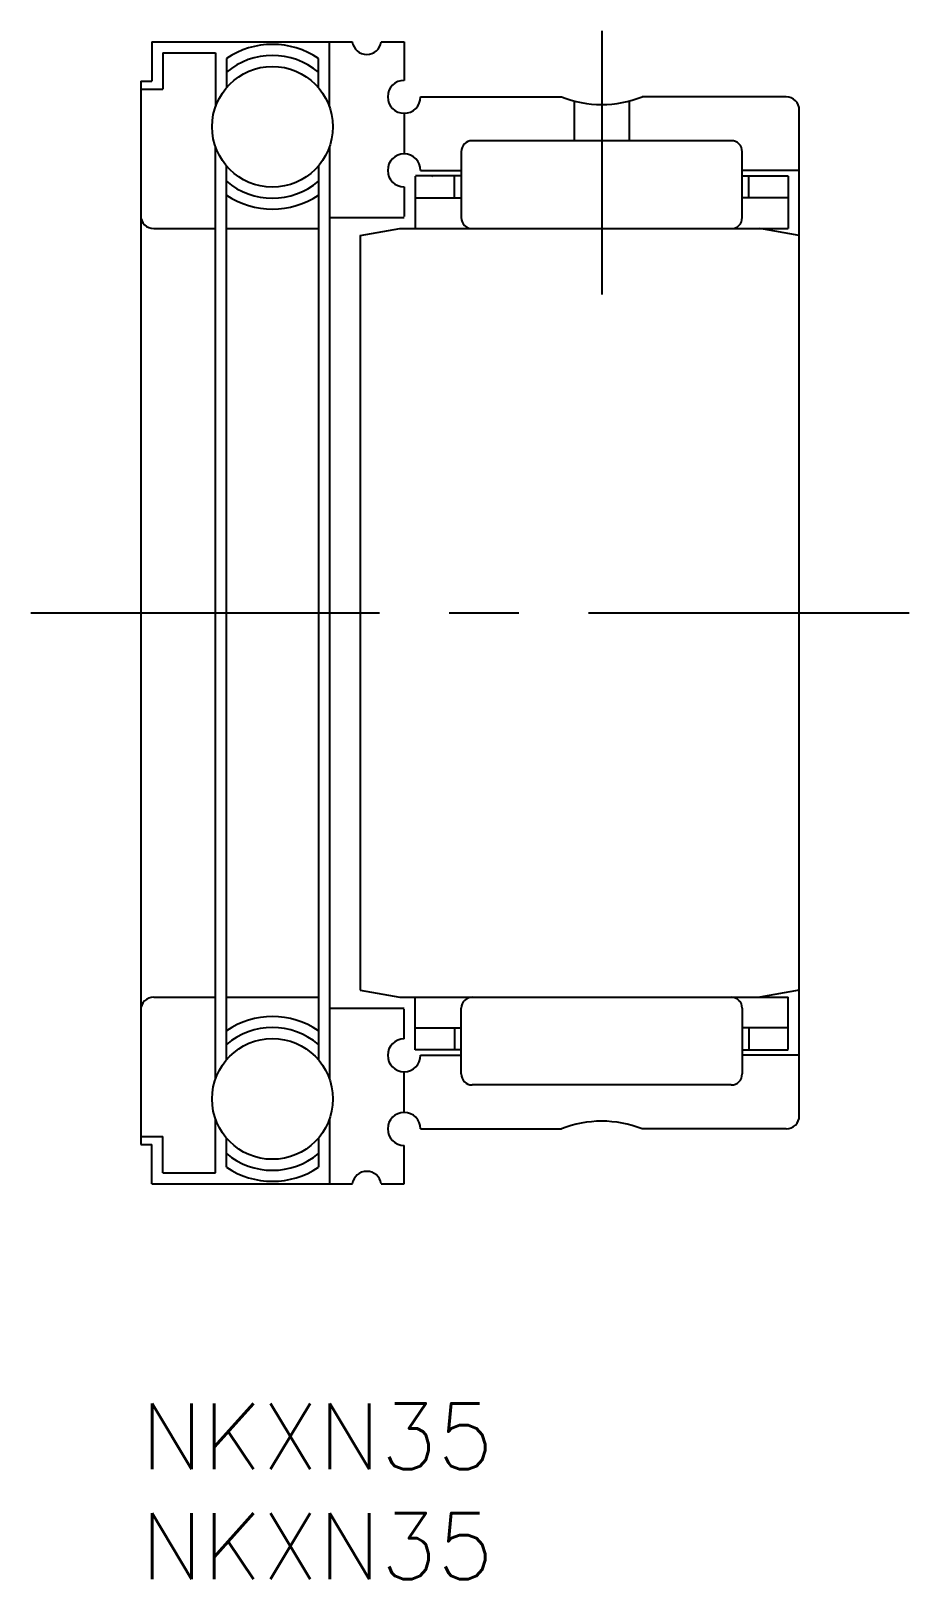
# Model space of a CAD drawing. Extents: x -5 to 35, y -8 to 62.5.
import ezdxf

# ---------------------------------------------------------------- set-up
doc = ezdxf.new("R2010")
doc.units = 0
doc.header["$LTSCALE"] = 0.5
doc.linetypes.add('CENTER', pattern=[50.8, 31.75, -6.35, 6.35, -6.35])
for name, color, linetype in [('MSM_CENTER', 1, 'CENTER'), ('MSM_CONTINUOUS', 7, 'CONTINUOUS'), ('MSM_PART_NUMBER', 7, 'CONTINUOUS')]:
    doc.layers.add(name, color=color, linetype=linetype)
doc.styles.get("Standard").update_dxf_attribs({"font": 'txt.shx', "height": 3, "bigfont": 'bigfont.shx'})

msp = doc.modelspace()

# ---------------------------------------------------------------- linework, layer by layer
at = {"layer": 'MSM_CENTER'}
for p, q in [((21, 62.5), (21, 50.5)), ((-5, 36), (35, 36))]:
    msp.add_line(p, q, dxfattribs=at)
at = {"layer": 'MSM_CONTINUOUS'}
for p, q in [((0.5, 62), (9.64, 62)), ((0.5, 62), (0.5, 60.209)), ((1, 61.5), (3.402, 61.5)), ((1, 61.5), (1, 59.85)), ((3.402, 61.5), (3.402, 59.038)), ((8.598, 59.038), (8.598, 62)), ((10.958, 62), (12, 62)), ((12, 62), (12, 60.25)), ((3.902, 61.245), (3.902, 59.914)), ((8.098, 59.914), (8.098, 61.245)), ((0, 60.209), (0, 11.791)), ((0, 60.209), (0.5, 60.209)), ((0, 59.85), (1, 59.85)), ((12.75, 59.5), (19.162, 59.5)), ((19.75, 59.309), (19.75, 57.5)), ((22.25, 59.309), (22.25, 57.5)), ((29.4, 59.5), (22.838, 59.5)), ((12, 58.75), (12, 56.9)), ((30, 13.1), (30, 58.9)), ((3.402, 14.765), (3.402, 57.235)), ((8.598, 57.235), (8.598, 14.765)), ((26.9, 57.5), (15.1, 57.5)), ((14.6, 57), (14.6, 54)), ((27.4, 54), (27.4, 57)), ((3.902, 15.641), (3.902, 56.359)), ((8.098, 56.359), (8.098, 15.641)), ((12.5, 55.88), (12.5, 53.5)), ((14.6, 55.9), (12.52, 55.9)), ((12.75, 56.15), (14.6, 56.15)), ((13.28, 55.9), (13.3, 55.88)), ((14.3, 54.9), (14.3, 55.88)), ((30, 56.15), (27.4, 56.15)), ((27.4, 55.9), (29.48, 55.9)), ((27.7, 55.88), (27.72, 55.9)), ((27.7, 54.9), (27.7, 55.88)), ((27.92, 55.9), (27.92, 55.9)), ((29.48, 55.9), (29.5, 55.88)), ((29.5, 55.88), (29.5, 53.5)), ((12, 55.4), (12, 54.05)), ((12.52, 54.9), (14.6, 54.9)), ((29.48, 54.9), (27.4, 54.9)), ((29.5, 54.92), (29.48, 54.9)), ((8.598, 54), (12, 54)), ((0.6, 53.5), (3.402, 53.5)), ((3.902, 53.5), (8.098, 53.5)), ((10, 53.183), (11.8, 53.5)), ((10, 53.183), (10, 18.817)), ((11.8, 53.5), (29.5, 53.5)), ((30, 53.183), (28.2, 53.5)), ((0.6, 18.5), (3.402, 18.5)), ((3.902, 18.5), (8.098, 18.5)), ((10, 18.817), (11.8, 18.5)), ((11.8, 18.5), (29.5, 18.5)), ((12.5, 16.1), (12.5, 18.5)), ((30, 18.817), (28.2, 18.5)), ((29.5, 16.12), (29.5, 18.5)), ((8.598, 18), (12, 18)), ((12, 16.6), (12, 17.95)), ((14.6, 15), (14.6, 18)), ((27.4, 18), (27.4, 15)), ((12.52, 17.1), (14.6, 17.1)), ((14.3, 17.1), (14.3, 16.12)), ((29.48, 17.1), (27.4, 17.1)), ((27.7, 17.1), (27.7, 16.12)), ((29.5, 17.08), (29.48, 17.1)), ((14.6, 16.1), (12.5, 16.1)), ((12.75, 15.85), (14.6, 15.85)), ((27.4, 16.1), (29.48, 16.1)), ((30, 15.85), (27.4, 15.85)), ((27.7, 16.12), (27.72, 16.1)), ((29.48, 16.1), (29.5, 16.12)), ((12, 13.25), (12, 15.1)), ((26.9, 14.5), (15.1, 14.5)), ((3.402, 10.5), (3.402, 12.962)), ((8.598, 12.962), (8.598, 10)), ((0, 12.15), (1, 12.15)), ((1, 10.5), (1, 12.15)), ((3.902, 10.755), (3.902, 12.086)), ((8.098, 12.086), (8.098, 10.755)), ((12.75, 12.5), (19.162, 12.5)), ((29.4, 12.5), (22.838, 12.5)), ((0, 11.791), (0.5, 11.791)), ((0.5, 10), (0.5, 11.791)), ((12, 10), (12, 11.75)), ((0.5, 10), (9.64, 10)), ((1, 10.5), (3.402, 10.5)), ((10.958, 10), (12, 10))]:
    msp.add_line(p, q, dxfattribs=at)
for centre in [(6, 58.136), (6, 13.864)]:
    msp.add_circle(centre, 2.75, dxfattribs=at)
for centre, radius, start, end in [((6, 58.136), 3.75, 55.97967, 124.02033), ((6, 58.136), 3.25, 49.79218, 130.20782), ((10.299, 62.1), 0.667, 188.62693, 351.37307), ((12, 59.5), 0.75, 90, 0), ((21, 64.15), 5, 248.43424, 291.56576), ((29.4, 58.9), 0.6, 0, 90), ((15.1, 57), 0.5, 90, 180), ((26.9, 57), 0.5, 0, 89.99931), ((12, 56.15), 0.75, 0, 270), ((6, 58.136), 3.25, 229.79218, 310.20782), ((6, 58.136), 3.75, 235.97967, 304.02033), ((0.6, 54.1), 0.6, 180, 270), ((15.1, 54), 0.5, 179.99995, 269.99927), ((26.9, 54), 0.5, 270.00049, 0), ((0.6, 17.9), 0.6, 90, 180), ((15.1, 18), 0.5, 90.00073, 180.00005), ((26.9, 18), 0.5, 0, 89.99951), ((6, 13.864), 3.75, 55.97967, 124.02033), ((6, 13.864), 3.25, 49.79218, 130.20782), ((12, 15.85), 0.75, 90, 0), ((15.1, 15), 0.5, 180, 270), ((26.9, 15), 0.5, 270.00069, 0), ((12, 12.5), 0.75, 0, 270), ((21, 7.85), 5, 68.43424, 111.56576), ((29.4, 13.1), 0.6, 270, 0), ((6, 13.864), 3.25, 229.79218, 310.20782), ((6, 13.864), 3.75, 235.97967, 304.02033), ((10.299, 9.9), 0.667, 8.62693, 171.37307)]:
    msp.add_arc(centre, radius, start, end, dxfattribs=at)

# ---------------------------------------------------------------- texts
at = {"layer": 'MSM_PART_NUMBER'}
for p in [(0, -3), (0, -8)]:
    msp.add_text('NKXN35', height=3, dxfattribs=at).set_placement(p)

doc.saveas('drawing.dxf')
